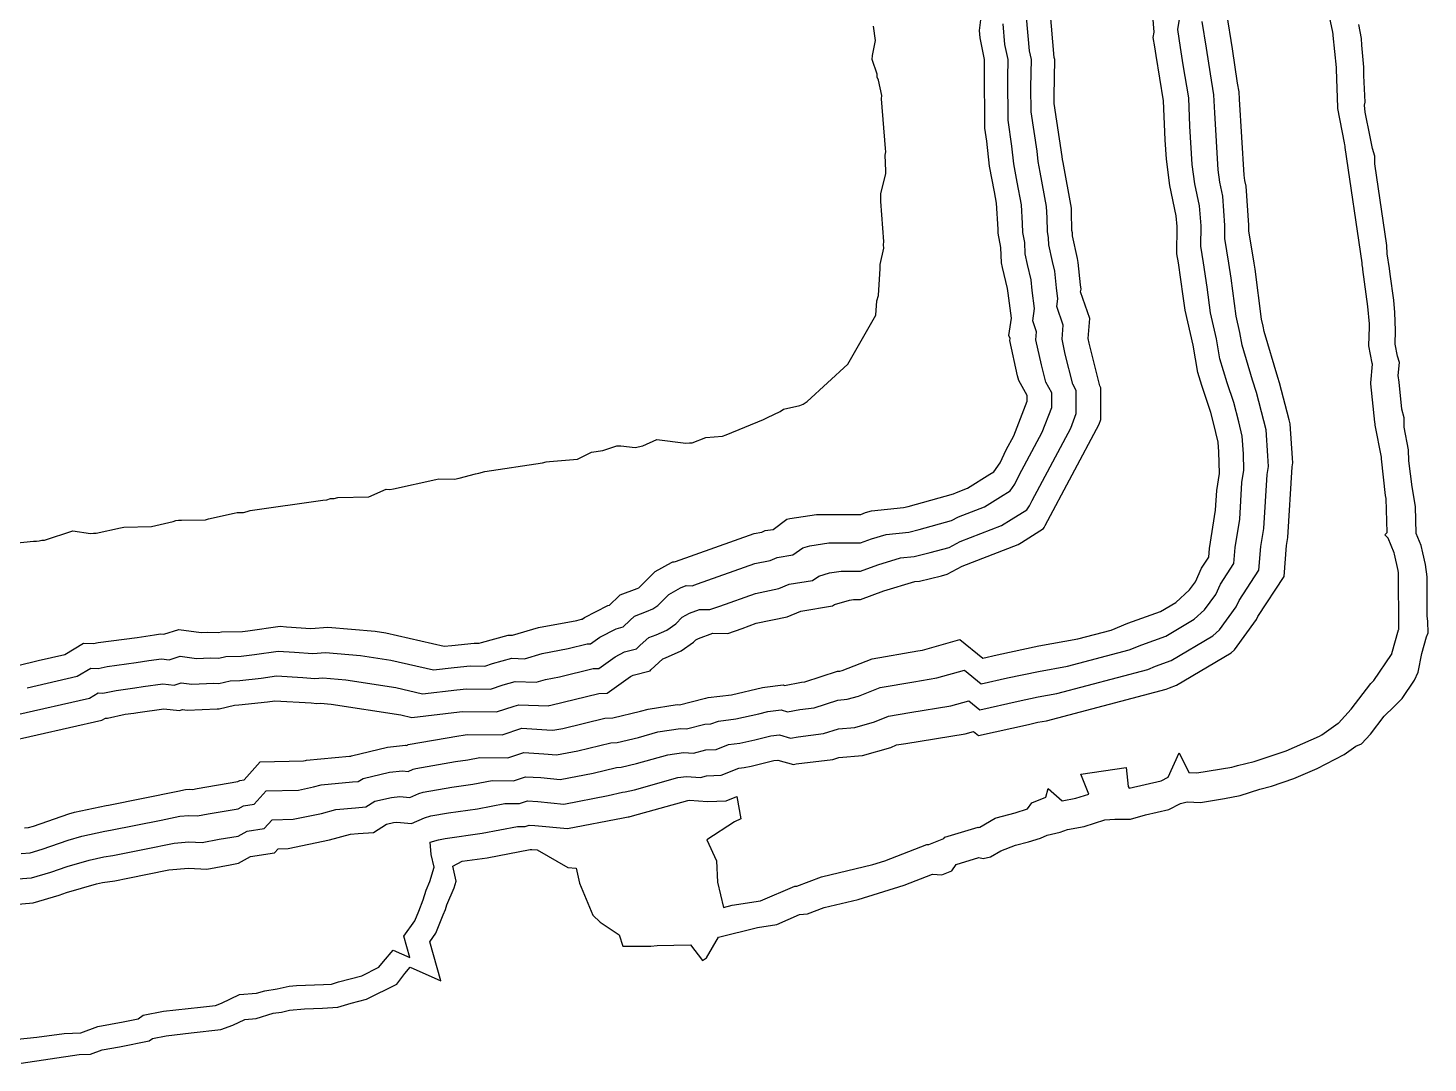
# Model space of a CAD drawing. Header units: inches. Extents: x 808357 to 808943, y 9157055 to 9157847.
# Drawn here: x 808713.9 to 808873.2, y 9157152.6 to 9157270.5 of the extents above; entities that cross this region are included whole.
import ezdxf

# ---------------------------------------------------------------- set-up
doc = ezdxf.new("R2010")
doc.units = ezdxf.units.IN
doc.header["$MEASUREMENT"] = 0

msp = doc.modelspace()

# ---------------------------------------------------------------- linework, layer by layer
for points, elevation in [([(808712.66, 9157155.32), (808714.86, 9157155.55), (808717.98, 9157156), (808719.88, 9157156.07), (808721.81, 9157156.79), (808724.7, 9157157.31), (808726.39, 9157157.64), (808726.97, 9157158.06), (808729.29, 9157158.51), (808733.51, 9157159), (808735.19, 9157159.19), (808735.88, 9157159.44), (808737.94, 9157160.42), (808739.87, 9157160.57), (808740.82, 9157160.85), (808742.22, 9157161.07), (808743.59, 9157161.37), (808744.43, 9157161.45), (808747.5, 9157161.56), (808748.4, 9157161.61), (808749.2, 9157161.86), (808751.85, 9157162.55), (808753.8, 9157163.52), (808754.31, 9157164.19), (808755.41, 9157165.46), (808757.32, 9157164.62), (808756.63, 9157167.05), (808757.9, 9157168.82), (808758.33, 9157169.92), (808758.85, 9157171.21), (808759.17, 9157172.32), (808759.61, 9157173.29), (808760.07, 9157174.93), (808759.76, 9157176.37), (808759.63, 9157177.78), (808760.56, 9157178.04), (808761.33, 9157178.18), (808765.55, 9157178.78), (808769.57, 9157179.55), (808770.43, 9157179.54), (808770.91, 9157179.7), (808771.53, 9157179.67), (808775.24, 9157179.31), (808781.6, 9157180.52), (808782.16, 9157180.66), (808782.27, 9157180.66), (808782.64, 9157180.75), (808788.93, 9157182.51), (808789.13, 9157182.54), (808791.18, 9157182.39), (808791.19, 9157182.39), (808793.3, 9157182.48), (808794.53, 9157182.96), (808794.97, 9157180.43), (808794.26, 9157180.08), (808791.1, 9157178.02), (808792.2, 9157175.64), (808792.32, 9157173.22), (808793, 9157170.33), (808793.98, 9157170.58), (808797.23, 9157171.07), (808801.11, 9157172.74), (808801.36, 9157172.77), (808804.17, 9157173.81), (808810, 9157175.22), (808811.37, 9157175.65), (808816.14, 9157177.51), (808816.38, 9157177.49), (808818.08, 9157178.19), (808818.18, 9157178.33), (808821.97, 9157179.47), (808822.04, 9157179.45), (808822.17, 9157179.48), (808823.93, 9157180.49), (808824.05, 9157180.53), (808826.2, 9157181.11), (808827.58, 9157181.55), (808828.09, 9157182.26), (808829.69, 9157182.89), (808829.96, 9157183.87), (808831.56, 9157182.47), (808833.11, 9157182.76), (808834.57, 9157183.24), (808833.68, 9157185.52), (808838.81, 9157186.28), (808839.07, 9157184.09), (808839.16, 9157183.93), (808842.79, 9157184.73), (808843.62, 9157185.16), (808844.85, 9157187.95), (808845.96, 9157185.69), (808846.87, 9157185.67), (808850.83, 9157186.32), (808851.12, 9157186.37), (808851.48, 9157186.49), (808853.37, 9157186.96), (808857.02, 9157188.18), (808860.82, 9157189.85), (808861.08, 9157189.98), (808862.94, 9157191.3), (808862.99, 9157191.32), (808864.44, 9157192.9), (808866.66, 9157195.83), (808866.85, 9157196.02), (808867.01, 9157196.18), (808869.03, 9157199.15), (808869.04, 9157199.18), (808869.05, 9157199.25), (808869.82, 9157201.93), (808869.83, 9157201.97), (808869.83, 9157202.07), (808869.83, 9157202.12), (808869.81, 9157208.44), (808869.78, 9157208.69), (808869.35, 9157210.56), (808869.32, 9157210.69), (808868.62, 9157212.39), (808868.24, 9157212.75), (808868.52, 9157213.03), (808868.41, 9157216.89), (808868.35, 9157217.25), (808867.86, 9157221.41), (808867.86, 9157221.59), (808867.14, 9157225.23), (808867.14, 9157225.41), (808867.1, 9157225.58), (808866.67, 9157229.95), (808866.65, 9157230.06), (808866.87, 9157232.19), (808866.83, 9157232.31), (808866.45, 9157234.27), (808866.51, 9157236.42), (808866.5, 9157236.77), (808866.33, 9157238.74), (808865.77, 9157242.96), (808865.74, 9157243.11), (808865.68, 9157243.49), (808865.67, 9157243.71), (808863.76, 9157256.84), (808863.76, 9157256.99), (808863.72, 9157257.16), (808863.66, 9157257.4), (808862.91, 9157261.28), (808862.9, 9157261.38), (808862.9, 9157261.42), (808862.74, 9157265.77), (808862.74, 9157265.96), (808862.38, 9157269.61), (808862.37, 9157269.73), (808862.33, 9157269.98), (808861.56, 9157273.77)], 2900), ([(808710.21, 9157197.29), (808715.03, 9157198.46), (808718.08, 9157199.15), (808720.18, 9157200.44), (808721.33, 9157200.38), (808721.87, 9157200.49), (808726.29, 9157201.08), (808728.26, 9157201.38), (808728.94, 9157201.48), (808729.34, 9157201.43), (808731.03, 9157201.98), (808733.56, 9157201.62), (808734.29, 9157201.66), (808735.56, 9157201.62), (808735.89, 9157201.7), (808738.26, 9157201.75), (808738.9, 9157201.82), (808742.55, 9157202.34), (808743.28, 9157202.29), (808746.05, 9157202.1), (808747.99, 9157202.24), (808753.39, 9157201.77), (808754.59, 9157201.58), (808761.24, 9157200.08), (808762.08, 9157200.17), (808764.64, 9157200.42), (808765.2, 9157200.42), (808765.49, 9157200.51), (808768.51, 9157201.35), (808769, 9157201.33), (808771.96, 9157202.19), (808776.32, 9157203.01), (808776.85, 9157203.15), (808776.94, 9157203.15), (808777.19, 9157203.33), (808779.84, 9157204.71), (808780.04, 9157204.76), (808781.13, 9157205.8), (808781.25, 9157205.91), (808783.19, 9157206.64), (808783.36, 9157206.72), (808783.5, 9157206.82), (808785.22, 9157208.57), (808787.09, 9157209.62), (808787.24, 9157209.68), (808787.39, 9157209.68), (808787.53, 9157209.73), (808796.51, 9157212.89), (808797.37, 9157213.07), (808797.76, 9157213.23), (808798.64, 9157213.37), (808800.21, 9157214.52), (808800.56, 9157214.62), (808803.58, 9157215.07), (808808.62, 9157215.08), (808809.15, 9157215.28), (808809.86, 9157215.49), (808813.47, 9157215.85), (808814, 9157215.98), (808819.18, 9157217.42), (808819.52, 9157217.59), (808820.77, 9157218.08), (808823.33, 9157219.67), (808823.75, 9157219.93), (808824.49, 9157220.97), (808825.18, 9157222.42), (808826.03, 9157224.01), (808827.55, 9157227.96), (808827.55, 9157228.62), (808826.6, 9157230.31), (808826.46, 9157230.87), (808825.59, 9157234.87), (808825.61, 9157235.12), (808825.49, 9157235.45), (808825.77, 9157237.41), (808825.39, 9157240.25), (808825.33, 9157240.79), (808824.76, 9157243.18), (808824.64, 9157243.74), (808824.57, 9157245.47), (808824.26, 9157247.08), (808824.25, 9157247.55), (808824.06, 9157250.53), (808823.83, 9157251.79), (808823.26, 9157254.71), (808822.97, 9157257.57), (808822.75, 9157259.04), (808822.7, 9157265.81), (808822.72, 9157266.87), (808822.2, 9157269.33), (808822.13, 9157270.17), (808822.39, 9157272.31)], 2916), ([(808711.24, 9157189.14), (808722.27, 9157191.64), (808722.69, 9157191.9), (808722.92, 9157191.89), (808724.94, 9157192.32), (808725.92, 9157192.45), (808726.35, 9157192.52), (808729.33, 9157192.96), (808731.1, 9157192.75), (808731.45, 9157192.87), (808731.97, 9157192.79), (808735.39, 9157192.96), (808735.63, 9157192.95), (808737.35, 9157193.38), (808737.85, 9157193.39), (808741.14, 9157193.75), (808741.95, 9157193.87), (808746.08, 9157193.61), (808746.72, 9157193.57), (808747.16, 9157193.6), (808748.38, 9157193.49), (808756.29, 9157192.25), (808757.53, 9157191.97), (808762.96, 9157192.6), (808763.31, 9157192.63), (808767.16, 9157192.59), (808769.19, 9157193.26), (808769.72, 9157193.41), (808773.04, 9157193.29), (808773.17, 9157193.33), (808773.36, 9157193.36), (808778.84, 9157194.71), (808779.77, 9157194.74), (808782.41, 9157196.63), (808782.71, 9157196.79), (808784.65, 9157197.28), (808784.75, 9157197.38), (808786.12, 9157198.65), (808786.4, 9157198.75), (808788.18, 9157199.53), (808789.61, 9157200.54), (808789.87, 9157200.8), (808790.16, 9157200.96), (808791.81, 9157201.56), (808793.51, 9157201.53), (808795.12, 9157202.11), (808796.73, 9157202.68), (808800.25, 9157203.41), (808801.82, 9157204.07), (808805.41, 9157204.66), (808805.65, 9157204.84), (808807.34, 9157205.32), (808807.81, 9157205.39), (808808.6, 9157205.39), (808811.24, 9157206.38), (808814.78, 9157207.43), (808815.3, 9157207.48), (808817.8, 9157208.1), (808818.45, 9157208.28), (808820.16, 9157209.18), (808826.55, 9157211.66), (808826.93, 9157211.9), (808829.4, 9157213.46), (808829.51, 9157213.6), (808829.6, 9157213.81), (808835.75, 9157225.35), (808835.95, 9157225.87), (808835.95, 9157229.49), (808835.82, 9157229.73), (808834.62, 9157234.56), (808834.5, 9157235.1), (808834.69, 9157237.39), (808833.64, 9157240.42), (808833.69, 9157240.74), (808833.63, 9157241.21), (808833.38, 9157243.76), (808833.28, 9157244.2), (808832.73, 9157246.81), (808832.71, 9157247.12), (808832.66, 9157247.41), (808832.62, 9157249.51), (808832.6, 9157249.94), (808831.66, 9157255.16), (808831.59, 9157255.5), (808831.55, 9157255.84), (808830.64, 9157261.87), (808830.64, 9157262.68), (808830.7, 9157266.87), (808830.65, 9157267.11), (808830.18, 9157272.44)], 2910), ([(808712.3, 9157170.67), (808714.46, 9157170.85), (808717.42, 9157171.74), (808718.25, 9157172.02), (808721.67, 9157173.01), (808722.36, 9157173.16), (808723.74, 9157173.38), (808725.22, 9157173.68), (808729.88, 9157174.63), (808732.13, 9157174.82), (808734.22, 9157174.7), (808736.88, 9157175.2), (808737.82, 9157175.36), (808739.19, 9157176.12), (808741.9, 9157176.55), (808742.32, 9157177.02), (808743.46, 9157177.05), (808748.17, 9157178.02), (808750.55, 9157178.69), (808751.44, 9157178.77), (808753.19, 9157178.88), (808754.68, 9157179.83), (808755.46, 9157180.01), (808755.85, 9157180.06), (808757.51, 9157179.89), (808758.99, 9157180.54), (808759.7, 9157180.75), (808761.72, 9157181.1), (808765.01, 9157181.57), (808768.14, 9157182.17), (808769.78, 9157182.15), (808770.7, 9157182.46), (808771.88, 9157182.39), (808774.83, 9157182.11), (808779.88, 9157183.07), (808781.5, 9157183.47), (808781.81, 9157183.48), (808782.87, 9157183.73), (808787.8, 9157185.12), (808788.78, 9157185.26), (808790.39, 9157185.14), (808791.09, 9157185.33), (808792.73, 9157185.4), (808794.75, 9157186.18), (808795.35, 9157186.25), (808796.16, 9157186.43), (808798.75, 9157187.07), (808799.18, 9157187.12), (808800.98, 9157186.62), (808801.28, 9157186.67), (808805.46, 9157187.18), (808806.12, 9157187.4), (808808.81, 9157187.62), (808812.03, 9157188.56), (808812.71, 9157188.83), (808813.75, 9157189.01), (808820.5, 9157190.1), (808821.44, 9157190.36), (808822.01, 9157189.9), (808827.71, 9157191.18), (808828.77, 9157191.41), (808829.76, 9157191.59), (808843.36, 9157195.19), (808843.75, 9157195.35), (808844.54, 9157195.63), (808850.78, 9157199.33), (808851.14, 9157199.66), (808853.66, 9157203.1), (808853.82, 9157203.45), (808856.79, 9157208.01), (808857.06, 9157211.54), (808857.2, 9157212.45), (808857.72, 9157220.51), (808857.78, 9157220.94), (808857.76, 9157221.5), (808857.48, 9157225.39), (808857.37, 9157225.84), (808856.28, 9157230.07), (808856.07, 9157230.68), (808854.53, 9157235.9), (808854.42, 9157236.52), (808854.24, 9157237.32), (808853.5, 9157243.01), (808853.4, 9157243.69), (808852.77, 9157247.36), (808852.78, 9157248.01), (808852.46, 9157252.44), (808852.32, 9157253.11), (808852.24, 9157253.69), (808851.71, 9157262.34), (808851.68, 9157263.19), (808851.51, 9157264.17), (808850.91, 9157268.09), (808850.27, 9157272.12)], 2902), ([(808712.5, 9157192.25), (808720.87, 9157194.15), (808721.86, 9157194.75), (808722.39, 9157194.72), (808723.92, 9157195.05), (808726.04, 9157195.33), (808726.99, 9157195.47), (808729.2, 9157195.8), (808730.51, 9157195.65), (808731.31, 9157195.9), (808732.5, 9157195.74), (808735.02, 9157195.86), (808735.6, 9157195.84), (808736.86, 9157196.15), (808737.98, 9157196.17), (808740.39, 9157196.44), (808742.15, 9157196.69), (808745.15, 9157196.51), (808746.49, 9157196.41), (808747.43, 9157196.48), (808750.05, 9157196.25), (808755.73, 9157195.36), (808758.77, 9157194.67), (808762.67, 9157195.12), (808763.76, 9157195.23), (808766.51, 9157195.2), (808767.95, 9157195.68), (808769.31, 9157196.05), (808771.69, 9157195.97), (808772.77, 9157196.28), (808774.34, 9157196.58), (808778.18, 9157197.52), (808778.83, 9157197.55), (808780.67, 9157198.86), (808781.76, 9157199.43), (808783.11, 9157199.78), (808783.54, 9157200.19), (808784.5, 9157201.07), (808785.33, 9157201.38), (808786.57, 9157201.92), (808787.58, 9157202.63), (808788.32, 9157203.39), (808789.13, 9157203.85), (808790.28, 9157204.26), (808791.47, 9157204.25), (808792.59, 9157204.65), (808796.66, 9157206.08), (808799.29, 9157206.63), (808800.46, 9157207.12), (808803.15, 9157207.56), (808803.84, 9157208.06), (808805.08, 9157208.42), (808806.4, 9157208.62), (808808.61, 9157208.62), (808810.55, 9157209.34), (808813.14, 9157210.12), (808814.69, 9157210.27), (808816.53, 9157210.73), (808818.69, 9157211.33), (808819.95, 9157211.98), (808824.62, 9157213.8), (808825.73, 9157214.49), (808827.52, 9157215.62), (808827.84, 9157216.06), (808828.13, 9157216.68), (808832.51, 9157224.91), (808833.15, 9157226.57), (808833.15, 9157229.2), (808832.75, 9157229.92), (808831.9, 9157233.33), (808831.53, 9157235.03), (808831.66, 9157236.63), (808830.93, 9157238.76), (808831.05, 9157239.63), (808830.88, 9157240.89), (808830.7, 9157242.77), (808830.44, 9157243.86), (808830.03, 9157245.78), (808830, 9157246.57), (808829.86, 9157247.3), (808829.83, 9157248.86), (808829.75, 9157250.14), (808829.05, 9157254.04), (808828.81, 9157255.24), (808828.69, 9157256.42), (808828.01, 9157260.92), (808827.99, 9157263.72), (808828.04, 9157266.87), (808827.83, 9157267.85), (808827.5, 9157271.68)], 2912), ([(808713.09, 9157176.48), (808714.1, 9157176.57), (808715.47, 9157176.98), (808718.43, 9157178), (808719.99, 9157178.45), (808722.62, 9157179.02), (808723.27, 9157179.12), (808729.02, 9157180.28), (808731.15, 9157180.72), (808732.18, 9157180.8), (808733.14, 9157180.75), (808734.36, 9157180.98), (808737.78, 9157181.56), (808738.39, 9157181.9), (808739.6, 9157182.09), (808740.97, 9157183.62), (808744.64, 9157183.69), (808746.36, 9157184.05), (808747.23, 9157184.29), (808750.8, 9157184.62), (808751.45, 9157184.66), (808752.02, 9157185.02), (808755.02, 9157185.72), (808756.49, 9157185.89), (808757.13, 9157185.82), (808757.71, 9157186.08), (808757.99, 9157186.16), (808762.5, 9157186.95), (808763.92, 9157187.15), (808765.27, 9157187.41), (808768.47, 9157187.37), (808770.27, 9157187.97), (808772.58, 9157187.84), (808774, 9157187.71), (808776.44, 9157188.17), (808780.17, 9157189.09), (808780.89, 9157189.11), (808783.33, 9157189.7), (808785.55, 9157190.32), (808788.1, 9157190.7), (808788.8, 9157190.65), (808790.9, 9157191.2), (808791.58, 9157191.24), (808792.42, 9157191.56), (808794.4, 9157191.79), (808797.01, 9157192.39), (808798.05, 9157192.64), (808799.58, 9157192.82), (808800.3, 9157192.62), (808801.7, 9157192.87), (808803.33, 9157193.07), (808806.03, 9157193.94), (808807.09, 9157194.03), (808808.35, 9157194.4), (808810.85, 9157195.37), (808814.65, 9157196.03), (808817.28, 9157196.46), (808820.42, 9157197.34), (808822.34, 9157195.79), (808825.33, 9157196.46), (808828.84, 9157197.2), (808832.13, 9157197.8), (808839.18, 9157199.67), (808840.59, 9157200.25), (808843.34, 9157201.23), (808846.57, 9157203.15), (808847.73, 9157204.21), (808849.03, 9157205.98), (808849.55, 9157207.13), (808851.08, 9157209.49), (808851.22, 9157211.31), (808851.74, 9157214.52), (808852, 9157218.72), (808852.21, 9157220.12), (808852.16, 9157221.97), (808852.02, 9157223.99), (808851.63, 9157225.62), (808851.06, 9157227.82), (808850.3, 9157230.05), (808849.5, 9157232.78), (808849.1, 9157235.08), (808848.43, 9157238.01), (808848.05, 9157240.95), (808847.64, 9157243.71), (808847.32, 9157245.61), (808847.34, 9157247.92), (808847.18, 9157250.21), (808846.64, 9157252.73), (808846.35, 9157254.92), (808846.08, 9157259.27), (808845.95, 9157262.5), (808845.32, 9157266.27), (808845.02, 9157268.25), (808844.7, 9157270.29), (808844.88, 9157271.47)], 2906), ([(808713.49, 9157179.39), (808713.91, 9157179.43), (808714.49, 9157179.6), (808718.52, 9157180.98), (808719.16, 9157181.17), (808722.75, 9157181.94), (808723.04, 9157181.99), (808730.92, 9157183.58), (808731.79, 9157183.76), (808732.21, 9157183.79), (808732.6, 9157183.77), (808733.1, 9157183.86), (808737.76, 9157184.66), (808737.99, 9157184.79), (808738.45, 9157184.86), (808740.3, 9157186.92), (808745.23, 9157187.02), (808745.46, 9157187.06), (808745.57, 9157187.1), (808750.47, 9157187.54), (808750.59, 9157187.55), (808750.69, 9157187.61), (808754.79, 9157188.57), (808756.81, 9157188.81), (808756.95, 9157188.79), (808757.08, 9157188.85), (808757.14, 9157188.87), (808762.9, 9157189.87), (808763.38, 9157189.94), (808763.84, 9157190.03), (808767.81, 9157189.98), (808770.06, 9157190.73), (808772.92, 9157190.57), (808773.58, 9157190.5), (808774.71, 9157190.72), (808779.51, 9157191.9), (808780.43, 9157191.93), (808783.56, 9157192.68), (808784.42, 9157192.92), (808787.75, 9157193.42), (808788, 9157193.4), (808790.8, 9157194.14), (808791.01, 9157194.15), (808791.26, 9157194.25), (808793.92, 9157194.55), (808797.44, 9157195.36), (808797.7, 9157195.43), (808799.78, 9157195.67), (808799.96, 9157195.62), (808801.9, 9157195.97), (808802.27, 9157196.01), (808805.99, 9157197.22), (808806.23, 9157197.24), (808806.52, 9157197.32), (808809.92, 9157198.65), (808815.11, 9157199.55), (808815.66, 9157199.64), (808819.91, 9157200.83), (808822.5, 9157198.73), (808824.14, 9157199.1), (808828.88, 9157200.1), (808833.31, 9157200.91), (808837.1, 9157201.91), (808839, 9157202.7), (808842.74, 9157204.03), (808844.47, 9157205.05), (808846.03, 9157206.49), (808846.71, 9157207.42), (808847.41, 9157208.97), (808848.23, 9157210.23), (808848.3, 9157211.2), (808849, 9157215.55), (808849.15, 9157217.82), (808849.43, 9157219.72), (808849.36, 9157222.21), (808849.28, 9157223.29), (808848.76, 9157225.51), (808848.45, 9157226.7), (808847.42, 9157229.74), (808846.98, 9157231.22), (808846.44, 9157234.35), (808845.53, 9157238.35), (808845.32, 9157239.91), (808844.77, 9157243.71), (808844.59, 9157244.73), (808844.62, 9157247.87), (808844.53, 9157249.09), (808843.81, 9157252.54), (808843.4, 9157255.54), (808843.27, 9157257.74), (808843.09, 9157262.15), (808842.23, 9157267.32), (808842.08, 9157268.33), (808841.91, 9157269.38), (808842, 9157269.98), (808841.77, 9157272.84)], 2908), ([(808710.83, 9157211.66), (808714.51, 9157212.02), (808714.83, 9157212.05), (808715.15, 9157212.08), (808715.45, 9157212.15), (808715.74, 9157212.14), (808718.99, 9157213.21), (808720.99, 9157212.91), (808721.32, 9157212.96), (808721.63, 9157212.96), (808724.38, 9157213.56), (808724.79, 9157213.62), (808727.91, 9157213.71), (808730.39, 9157214.28), (808730.7, 9157214.37), (808731, 9157214.42), (808731.33, 9157214.43), (808734.05, 9157214.48), (808734.4, 9157214.56), (808737.31, 9157215.23), (808737.66, 9157215.29), (808738.01, 9157215.31), (808738.4, 9157215.29), (808738.8, 9157215.42), (808739.15, 9157215.52), (808747.41, 9157216.72), (808747.86, 9157216.73), (808748.3, 9157216.9), (808748.7, 9157216.9), (808749.13, 9157216.99), (808752.65, 9157217.1), (808754.64, 9157217.94), (808755.04, 9157217.93), (808755.47, 9157217.99), (808760.27, 9157219.04), (808760.62, 9157219.13), (808762.4, 9157219.1), (808762.93, 9157219.2), (808764.77, 9157219.69), (808765.17, 9157219.76), (808765.85, 9157219.96), (808772.43, 9157220.95), (808772.82, 9157221.06), (808773.19, 9157221.11), (808776.4, 9157221.36), (808778, 9157222.16), (808779.27, 9157222.36), (808780.87, 9157222.88), (808781.32, 9157222.88), (808782.96, 9157222.7), (808783.81, 9157222.9), (808785.41, 9157223.59), (808788.72, 9157223.18), (808789.13, 9157223.22), (808789.46, 9157223.23), (808790.98, 9157223.82), (808792.9, 9157223.99), (808793.31, 9157224.13), (808797.54, 9157225.87), (808798.01, 9157226.11), (808799.45, 9157226.8), (808799.84, 9157227.08), (808801.69, 9157227.48), (808802.07, 9157227.64), (808802.52, 9157227.94), (808807.16, 9157232.19), (808810.35, 9157237.75), (808810.44, 9157239.38), (808810.63, 9157240), (808810.82, 9157243.06), (808810.84, 9157243.55), (808811.25, 9157245.38), (808811.21, 9157245.77), (808811.25, 9157246.14), (808810.9, 9157250.72), (808810.91, 9157251.15), (808810.91, 9157251.61), (808811.46, 9157253.84), (808811.48, 9157254.2), (808811.42, 9157255.99), (808811.46, 9157256.34), (808811.45, 9157256.74), (808810.97, 9157262.38), (808811.01, 9157262.77), (808810.63, 9157264.51), (808810.49, 9157264.87), (808810.48, 9157265.2), (808809.94, 9157266.88), (808809.96, 9157267.34), (808810.29, 9157269.04), (808810.08, 9157270.68)], 2918), ([(808712.7, 9157173.58), (808714.28, 9157173.71), (808716.45, 9157174.36), (808718.34, 9157175.01), (808720.83, 9157175.73), (808722.49, 9157176.09), (808723.51, 9157176.25), (808727.12, 9157176.98), (808730.52, 9157177.67), (808732.16, 9157177.81), (808733.68, 9157177.73), (808735.62, 9157178.09), (808737.8, 9157178.46), (808738.79, 9157179.01), (808740.75, 9157179.32), (808741.65, 9157180.32), (808744.05, 9157180.37), (808747.26, 9157181.04), (808748.89, 9157181.49), (808751.12, 9157181.69), (808752.32, 9157181.77), (808753.35, 9157182.42), (808755.24, 9157182.86), (808756.17, 9157182.97), (808757.32, 9157182.86), (808758.35, 9157183.31), (808758.85, 9157183.46), (808762.11, 9157184.02), (808764.47, 9157184.36), (808766.7, 9157184.79), (808769.12, 9157184.76), (808770.48, 9157185.21), (808772.23, 9157185.12), (808774.41, 9157184.91), (808778.16, 9157185.62), (808780.83, 9157186.28), (808781.35, 9157186.3), (808783.1, 9157186.72), (808786.67, 9157187.72), (808788.44, 9157187.98), (808789.59, 9157187.89), (808791, 9157188.27), (808792.16, 9157188.32), (808793.58, 9157188.87), (808794.88, 9157189.02), (808796.59, 9157189.41), (808798.4, 9157189.86), (808799.38, 9157189.97), (808800.64, 9157189.62), (808801.49, 9157189.77), (808804.4, 9157190.13), (808806.08, 9157190.67), (808807.95, 9157190.82), (808810.19, 9157191.48), (808811.78, 9157192.1), (808814.2, 9157192.52), (808818.89, 9157193.28), (808820.93, 9157193.85), (808822.17, 9157192.84), (808826.52, 9157193.82), (808828.81, 9157194.31), (808830.94, 9157194.69), (808841.27, 9157197.43), (808842.17, 9157197.8), (808843.94, 9157198.43), (808848.68, 9157201.24), (808849.43, 9157201.93), (808851.34, 9157204.54), (808851.68, 9157205.29), (808853.93, 9157208.75), (808854.14, 9157211.43), (808854.47, 9157213.49), (808854.86, 9157219.62), (808855, 9157220.53), (808854.96, 9157221.74), (808854.75, 9157224.69), (808854.5, 9157225.73), (808853.67, 9157228.95), (808853.19, 9157230.36), (808852.01, 9157234.34), (808851.76, 9157235.8), (808851.34, 9157237.66), (808850.77, 9157241.98), (808850.52, 9157243.7), (808850.05, 9157246.49), (808850.06, 9157247.96), (808849.82, 9157251.32), (808849.48, 9157252.92), (808849.29, 9157254.31), (808848.9, 9157260.8), (808848.81, 9157262.84), (808848.42, 9157265.22), (808847.96, 9157268.17), (808847.48, 9157271.21)], 2904), ([(808713.08, 9157152.62), (808719.7, 9157153.59), (808720.99, 9157153.64), (808722.3, 9157154.13), (808724.28, 9157154.48), (808727.64, 9157155.14), (808728.03, 9157155.42), (808729.6, 9157155.72), (808732.45, 9157156.05), (808735.8, 9157156.44), (808737.18, 9157156.95), (808738.54, 9157157.59), (808739.82, 9157157.69), (808741.78, 9157158.28), (808742.72, 9157158.43), (808743.63, 9157158.63), (808745.32, 9157158.79), (808747.39, 9157158.86), (808749.12, 9157158.97), (808750.66, 9157159.44), (808752.37, 9157159.89), (808755.85, 9157161.61), (808756.75, 9157162.8), (808757.37, 9157163.52), (808760.86, 9157161.99), (808759.6, 9157166.43), (808760.29, 9157167.39), (808761.1, 9157169.48), (808761.36, 9157170.11), (808761.52, 9157170.65), (808762.36, 9157172.56), (808762.58, 9157173.33), (808762.21, 9157175.02), (808763.27, 9157175.59), (808766.1, 9157175.99), (808771, 9157176.93), (808771.08, 9157176.93), (808771.13, 9157176.95), (808771.19, 9157176.94), (808771.82, 9157176.88), (808775.3, 9157174.88), (808776.26, 9157174.79), (808776.63, 9157173.1), (808778.14, 9157169.45), (808778.99, 9157168.65), (808781.15, 9157167.22), (808781.54, 9157165.94), (808784.75, 9157165.91), (808785.45, 9157166.01), (808789.27, 9157166.07), (808790.61, 9157164.3), (808791.07, 9157164.59), (808792.42, 9157166.94), (808796.88, 9157168.07), (808799.06, 9157168.4), (808801.66, 9157169.52), (808802.57, 9157169.62), (808804.45, 9157170.32), (808808.33, 9157171.25), (808813.56, 9157172.87), (808816.8, 9157174.14), (808817.86, 9157174.05), (808818.97, 9157174.5), (808819.48, 9157175.23), (808822.06, 9157176.01), (808822.54, 9157175.9), (808823.39, 9157176.11), (808824.57, 9157176.79), (808826.22, 9157177.41), (808827.7, 9157177.8), (808829.09, 9157178.24), (808829.84, 9157178.56), (808831.33, 9157178.92), (808832.13, 9157179.19), (808834.06, 9157179.55), (808836.38, 9157180.31), (808837.55, 9157180.39), (808839.3, 9157180.4), (808841.02, 9157180.89), (808843.67, 9157181.48), (808845.02, 9157182.17), (808845.75, 9157182.34), (808847.27, 9157182.29), (808850.01, 9157182.74), (808851.81, 9157183.09), (808854.03, 9157183.81), (808855.35, 9157184.14), (808857.9, 9157185), (808860.56, 9157186.16), (808863.62, 9157187.74), (808864.94, 9157188.68), (808865.61, 9157188.95), (808866.62, 9157190.05), (808868.17, 9157192.1), (808869.31, 9157193.2), (808870.22, 9157194.12), (808871.63, 9157196.2), (808872.03, 9157197.11), (808872.45, 9157199.24), (808872.99, 9157201.15), (808873.17, 9157201.58), (808873.15, 9157202.9), (808873.07, 9157203.53), (808873.06, 9157207.99), (808872.9, 9157209.37), (808872.59, 9157210.69), (808872.38, 9157211.54), (808871.82, 9157212.9), (808871.73, 9157215.97), (808871.35, 9157218.21), (808871, 9157221.19), (808870.95, 9157222.42), (808870.44, 9157225.02), (808870.47, 9157226.07), (808870.18, 9157227.08), (808869.89, 9157230.15), (808869.77, 9157230.88), (808869.92, 9157232.37), (808869.69, 9157233.08), (808869.43, 9157234.48), (808869.47, 9157236.02), (808869.4, 9157238.06), (808869.28, 9157239.46), (808868.88, 9157242.44), (808868.77, 9157243.06), (808868.51, 9157244.73), (808868.47, 9157245.7), (808867.11, 9157255.01), (808867.11, 9157255.85), (808866.86, 9157256.75), (808866.57, 9157258.08), (808866.03, 9157260.87), (808865.95, 9157261.66), (808866, 9157262.01), (808865.88, 9157265.06), (808865.88, 9157265.98), (808865.63, 9157268.52), (808865.59, 9157269.26), (808865.29, 9157270.86)], 2898), ([(808713.76, 9157195.35), (808719.48, 9157196.65), (808721.02, 9157197.59), (808721.86, 9157197.55), (808722.89, 9157197.77), (808726.16, 9157198.21), (808727.63, 9157198.43), (808729.07, 9157198.64), (808729.92, 9157198.54), (808731.17, 9157198.94), (808733.03, 9157198.68), (808734.65, 9157198.76), (808735.58, 9157198.73), (808736.37, 9157198.92), (808738.12, 9157198.96), (808739.65, 9157199.13), (808742.35, 9157199.52), (808744.21, 9157199.4), (808746.27, 9157199.25), (808747.71, 9157199.36), (808751.72, 9157199.01), (808755.16, 9157198.47), (808760.01, 9157197.38), (808762.37, 9157197.65), (808764.2, 9157197.83), (808765.85, 9157197.81), (808766.72, 9157198.1), (808768.91, 9157198.7), (808770.35, 9157198.65), (808772.36, 9157199.23), (808775.33, 9157199.8), (808777.51, 9157200.33), (808777.88, 9157200.35), (808778.93, 9157201.1), (808780.8, 9157202.07), (808781.58, 9157202.27), (808782.34, 9157202.99), (808782.87, 9157203.49), (808784.26, 9157204.01), (808784.97, 9157204.32), (808785.54, 9157204.72), (808786.77, 9157205.98), (808788.11, 9157206.74), (808788.76, 9157206.97), (808789.43, 9157206.96), (808790.06, 9157207.19), (808796.58, 9157209.49), (808798.33, 9157209.85), (808799.11, 9157210.18), (808800.9, 9157210.47), (808802.03, 9157211.29), (808802.82, 9157211.52), (808804.99, 9157211.84), (808808.61, 9157211.85), (808809.85, 9157212.31), (808811.5, 9157212.8), (808814.08, 9157213.06), (808815.27, 9157213.36), (808818.94, 9157214.37), (808819.73, 9157214.79), (808822.69, 9157215.94), (808824.53, 9157217.08), (808825.63, 9157217.77), (808826.16, 9157218.51), (808826.66, 9157219.55), (808829.27, 9157224.46), (808830.35, 9157227.26), (808830.35, 9157228.91), (808829.67, 9157230.12), (808829.18, 9157232.1), (808828.56, 9157234.95), (808828.63, 9157235.88), (808828.21, 9157237.11), (808828.41, 9157238.52), (808828.13, 9157240.57), (808828.02, 9157241.78), (808827.6, 9157243.52), (808827.34, 9157244.76), (808827.28, 9157246.02), (808827.06, 9157247.19), (808827.04, 9157248.2), (808826.91, 9157250.33), (808826.44, 9157252.92), (808826.04, 9157254.98), (808825.83, 9157257), (808825.38, 9157259.98), (808825.35, 9157264.77), (808825.38, 9157266.87), (808825.02, 9157268.59), (808824.81, 9157270.92)], 2914)]:
    msp.add_lwpolyline(points, dxfattribs=dict(elevation=elevation))

doc.saveas('drawing.dxf')
